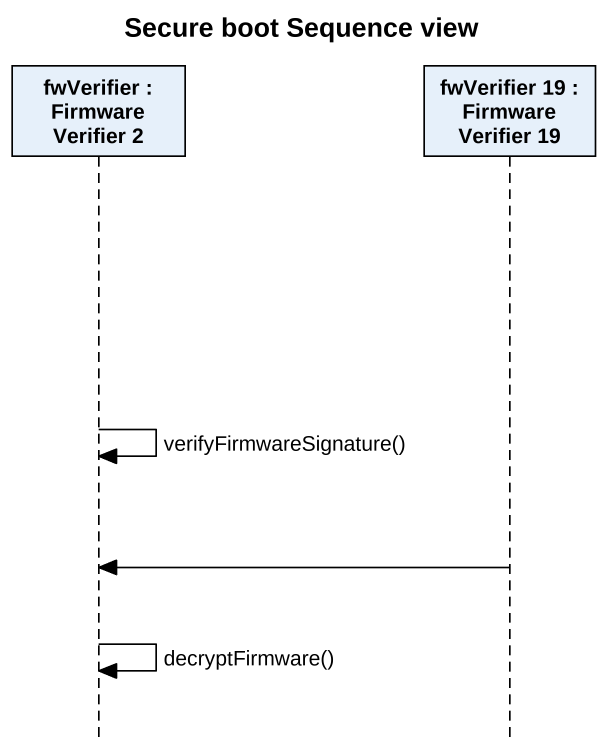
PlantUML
@startuml
title Secure boot Sequence view
hide footbox
participant "fwVerifier : Firmware Verifier 2" as fwVerifier
participant "fwVerifier 19 : Firmware Verifier 19" as fwVerifier_19

fwVerifier -> fwVerifier : verifyFirmwareSignature()
fwVerifier_19 -> fwVerifier
fwVerifier -> fwVerifier : decryptFirmware()
@enduml
